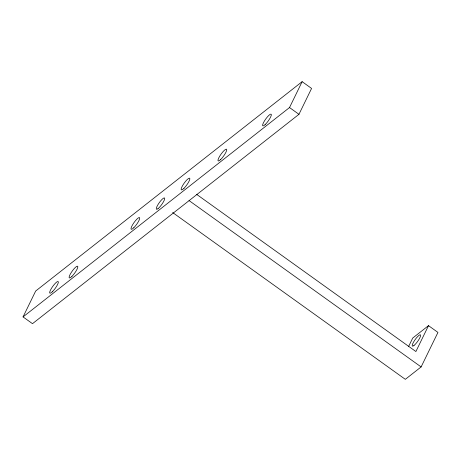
<?xml version="1.0" encoding="UTF-8"?>
<svg xmlns="http://www.w3.org/2000/svg" width="461" height="461" viewBox="0 0 461 461"><rect width="100%" height="100%" fill="white"/><g stroke="black" fill="none" stroke-linecap="round" stroke-linejoin="round"><path stroke-width="0.69" d="M23.05 316.909L35.676 291.029L302.139 81.666L311.578 88.431L298.959 114.316L32.489 323.674L23.05 316.909L289.52 107.551L302.139 81.666M408.619 346.47L412.722 338.057L428.511 325.65L437.95 332.416L421.118 366.927L405.328 379.334L172.668 212.55M428.511 325.65L415.891 351.536L196.761 194.45M289.52 107.551L298.959 114.316M189.045 200.564L421.118 366.927M71.945 276.364L70.936 277.268A7.169 1.59 -54.4 0 1 71.305 272.422A7.169 1.59 -54.4 0 1 77.823 266.596A7.169 1.59 -54.4 0 1 71.945 276.364M183.974 188.324A7.169 1.59 -54.4 0 0 189.811 178.384A7.169 1.59 -54.4 0 0 182.712 185.391A7.169 1.59 -54.4 0 0 183.974 188.324M133.84 227.711A7.169 1.59 -54.4 0 0 139.671 217.771A7.169 1.59 -54.4 0 0 132.578 224.784A7.169 1.59 -54.4 0 0 133.84 227.711M158.037 208.637A6.95 1.544 -54.4 0 0 164.71 198.737A6.95 1.544 -54.4 0 0 158.728 203.439A6.95 1.544 -54.4 0 0 158.037 208.637M265.127 124.626A7.192 1.596 -54.4 0 0 271.339 114.501A7.192 1.596 -54.4 0 0 264.453 120.926A7.192 1.596 -54.4 0 0 265.127 124.626M220.508 159.685A7.192 1.596 -54.4 0 0 226.72 149.56A7.192 1.596 -54.4 0 0 219.828 155.985A7.192 1.596 -54.4 0 0 220.508 159.685M413.955 345.514A6.95 1.544 -54.4 0 0 420.628 335.614A6.95 1.544 -54.4 0 0 414.646 340.316A6.95 1.544 -54.4 0 0 413.955 345.514M52.289 291.819A7.146 1.585 -54.4 0 0 58.328 281.809A7.146 1.585 -54.4 0 0 51.384 288.448A7.146 1.585 -54.4 0 0 52.289 291.819"/></g></svg>
